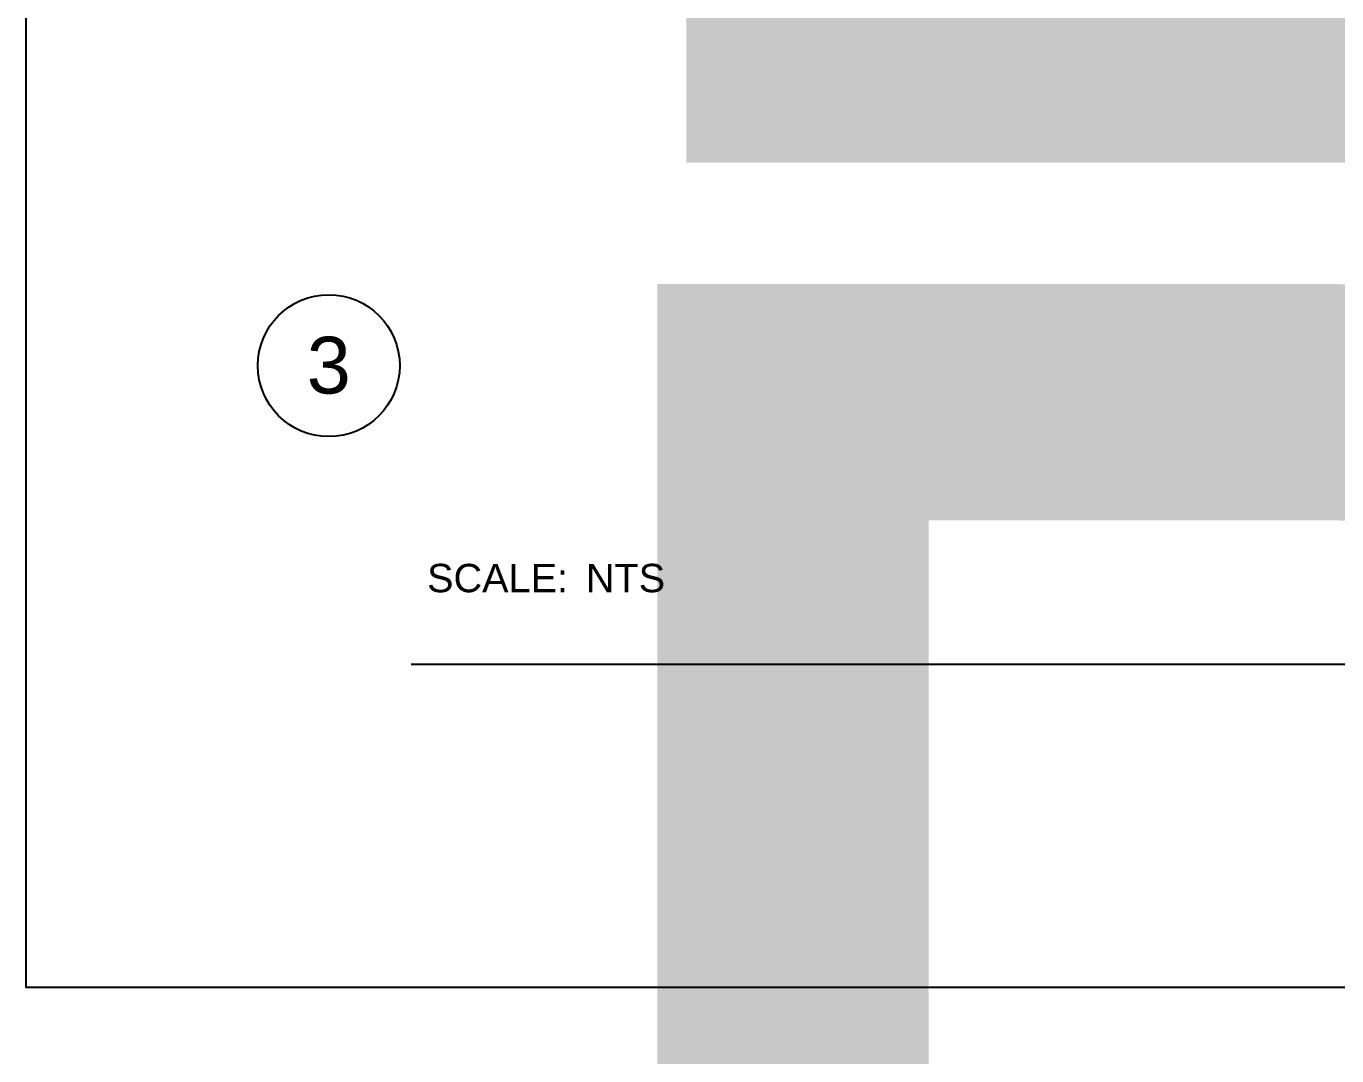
# Model space of a CAD drawing. Header units: feet. Extents: x -327 to 55127, y -2634 to 4121.
# Drawn here: x 0 to 596, y 638 to 1106 of the extents above; entities that cross this region are included whole.
import ezdxf
from ezdxf.enums import TextEntityAlignment as Align

# ---------------------------------------------------------------- set-up
doc = ezdxf.new("R2018")
doc.units = ezdxf.units.FT
doc.header["$MEASUREMENT"] = 0
doc.layers.add('G-ANNO-TEXT', color=1, linetype='Continuous')
doc.styles.add('NEI-A', font='arial.ttf')
doc.styles.get("Standard").update_dxf_attribs({"font": 'arial.ttf'})

# ---------------------------------------------------------------- blocks, each defined once
blk = doc.blocks.new('DETAIL_TITLE')
blk.add_circle((0.5923, -0.5126), 0.25)
at = {"style": 'NEI-A', "flags": 8}
blk.add_attdef('#', text='', height=0.2, dxfattribs=at).set_placement((0.5922, -0.5109), align=Align.MIDDLE_CENTER)
at = {"lineweight": 30, "flags": 104}
blk.add_attdef('DETAIL_TITLE', text='', height=0.2, dxfattribs=at).set_placement((0.9099, -0.5251), align=Align.BOTTOM_LEFT)
at = {"style": 'NEI-A'}
for tag, p in [('SCALE:', (0.9386, -0.7379)), ('1"_=_', (1.5474, -0.7379))]:
    blk.add_attdef(tag, text='', height=0.1, dxfattribs=at).set_placement(p, align=Align.BOTTOM_LEFT)

msp = doc.modelspace()

# ---------------------------------------------------------------- linework, layer by layer
msp.add_lwpolyline([(0, 4121.03), (4102.45, 4121.03), (4102.45, 669.44), (0, 669.44)], close=True)

# ---------------------------------------------------------------- block references
at = {"layer": 'G-ANNO-TEXT'}
ref = msp.add_blockref('DETAIL_TITLE', (57.64, 2212.85), dxfattribs=dict(at, xscale=128.9267043143703, yscale=128.9267043143703, zscale=128.9267043143703))
lines = msp.add_mtext('{\\LDC BLOCK TYPE-2 (2) STRINGS (52) MODULES [580W-SOUTH MOTOR GAP] }', dxfattribs={"layer": '0', "insert": (174.95, 2183.83), "char_height": 1139.5591, "attachment_point": 1})
ref.add_attrib('DETAIL_TITLE', '', (174.95, 2183.83)).embed_mtext(lines)
ref = msp.add_blockref('DETAIL_TITLE', (61.14, 1018.09), dxfattribs=dict(at, xscale=128.9267043143703, yscale=128.9267043143703, zscale=128.9267043143703))
ref.add_attrib('#', '3', dxfattribs={"layer": '0', "height": 25.79, "style": 'NEI-A'}).set_placement((137.49, 952.23), align=Align.MIDDLE_CENTER)
lines = msp.add_mtext('{\\LDC BLOCK TYPE-2 (3) STRINGS (52) MODULES [580W-NORTH MOTOR GAP] }', dxfattribs={"layer": '0', "insert": (178.45, 989.07), "char_height": 988.1378, "attachment_point": 1})
ref.add_attrib('DETAIL_TITLE', '', (178.45, 989.07)).embed_mtext(lines)
ref.add_attrib('SCALE:', 'SCALE:', dxfattribs={"layer": '0', "height": 12.893, "style": 'NEI-A'}).set_placement((182.15, 861.95), align=Align.TOP_LEFT)
ref.add_attrib('1"_=_', 'NTS', dxfattribs={"layer": '0', "height": 12.893, "style": 'NEI-A'}).set_placement((254.32, 861.95), align=Align.TOP_LEFT)

doc.saveas('drawing.dxf')
